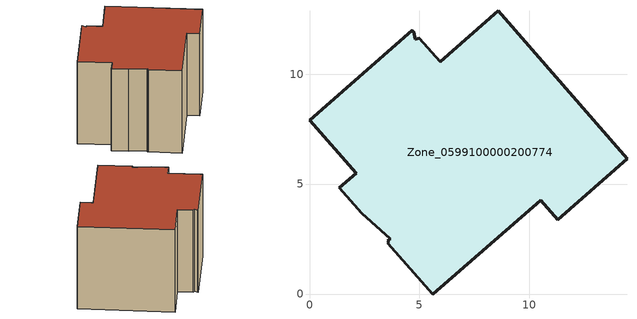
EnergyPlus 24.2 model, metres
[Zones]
Zone_0599100000200774
 floor ground (C_G): 2.13,5.5 0,7.89 4.68,12 4.73,11.94 4.81,11.58 5,11.64 5.95,10.55 8.58,12.87 14.44,6.14 11.3,3.38 10.52,4.27 5.61,0 3.57,2.32 3.61,2.36 3.56,2.42 3.67,2.51 2.37,3.67 1.35,4.84 z0
 wall outside (C_F): 0,7.89 2.13,5.5 1.35,4.84 2.37,3.67 3.67,2.51 3.56,2.42 3.61,2.36 3.57,2.32 5.61,0 10.52,4.27 11.3,3.38 14.44,6.14 8.58,12.87 5.95,10.55 5,11.64 4.81,11.58 4.73,11.94 4.68,12 0,7.89 z0:8.8
 roof outside (C_R): 3.61,2.36 3.57,2.32 5.61,0 10.52,4.27 11.3,3.38 14.44,6.14 8.58,12.87 5.95,10.55 5,11.64 4.81,11.58 4.73,11.94 4.68,12 0,7.89 2.13,5.5 1.35,4.84 2.37,3.67 3.67,2.51 3.56,2.42 z8.8
[BUILDING]
Pand.0599100000200774: North Axis=0; Terrain=City; Loads Convergence Tolerance Value=0.04; Temperature Convergence Tolerance Value=0.4; Solar Distribution=FullExterior; Maximum Number of Warmup Days=25; Minimum Number of Warmup Days=1
[Site:Location]
Rotterdam.The.Hague.AP_ZH_NLD Design_Conditions: Latitude=51.96; Longitude=4.45; Time Zone=1; Elevation=-4.5
[SITE:GROUNDTEMPERATURE:BUILDINGSURFACE]
18, 18, 18, 18, 18, 18, 18, 18, 18, 18, 18, 18
[MATERIAL] Thermal Absorptance=0.9; Solar Absorptance=0.7; Visible Absorptance=0.7
Name | Roughness | Thickness | Conductivity | Density | Specific Heat
G.TC.1946 | MediumSmooth | 0.15 | 1 | 540 | 1210
F.TC.1946 | Rough | 0.3 | 0.857143 | 1920 | 840
R.TC.1946 | MediumRough | 0.2 | 0.909091 | 1500 | 1000
[CONSTRUCTION]
C_G: G.TC.1946
C_F: F.TC.1946
C_R: R.TC.1946
[ZONE]
Zone_0599100000200774: Type=1; Multiplier=1; Ceiling Height=Autocalculate; Volume=Autocalculate; Floor Area=autocalculate; Part of Total Floor Area=Yes
[ZONEINFILTRATION:DESIGNFLOWRATE]
Infil_Zone_0599100000200774: Zone or ZoneList or Space or SpaceList=Zone_0599100000200774; Schedule=AlwaysOn; Design Flow Rate Calculation Method=Flow/Area; Flow Rate per Floor Area=0.003; Constant Term Coefficient=1; Temperature Term Coefficient=0; Velocity Term Coefficient=0; Velocity Squared Term Coefficient=0
[HVACTEMPLATE:ZONE:IDEALLOADSAIRSYSTEM]
Zone_0599100000200774: Maximum Heating Supply Air Temperature=50; Minimum Cooling Supply Air Temperature=13; Maximum Heating Supply Air Humidity Ratio=0.0156; Minimum Cooling Supply Air Humidity Ratio=0.0077; Heating Limit=NoLimit; Cooling Limit=NoLimit; Dehumidification Control Type=ConstantSensibleHeatRatio; Cooling Sensible Heat Ratio=0.7; Dehumidification Setpoint=60; Humidification Control Type=None; Humidification Setpoint=30; Outdoor Air Method=None; Outdoor Air Flow Rate per Person=0.00944; Outdoor Air Flow Rate per Zone Floor Area=0; Outdoor Air Flow Rate per Zone=0; Demand Controlled Ventilation Type=None; Outdoor Air Economizer Type=NoEconomizer; Heat Recovery Type=None; Sensible Heat Recovery Effectiveness=0.7; Latent Heat Recovery Effectiveness=0.65
[ZONECONTROL:THERMOSTAT]
ThermostatControl_Zone_0599100000200774: Zone or ZoneList=Zone_0599100000200774; Control Type Schedule=DualSetpointControlType; Control 1=Thermostat_Zone_0599100000200774; Temperature Difference Between Cutout And Setpoint=0
[THERMOSTATSETPOINT:DUALSETPOINT]
Thermostat_Zone_0599100000200774: Heating Setpoint Temperature Schedule=HeatingSetpoint_Zone_0599100000200774; Cooling Setpoint Temperature Schedule=CoolingSetpoint_Zone_0599100000200774
[SCHEDULE:COMPACT]
HeatingSetpoint_Zone_0599100000200774: Through: 12/31, For: AllDays, Until: 24:00, 21
CoolingSetpoint_Zone_0599100000200774: Through: 12/31, For: AllDays, Until: 24:00, 24
DualSetpointControlType: Through: 12/31, For: AllDays, Until: 24:00, 4
AlwaysOn: Through: 12/31, For: AllDays, Until: 24:00, 1
